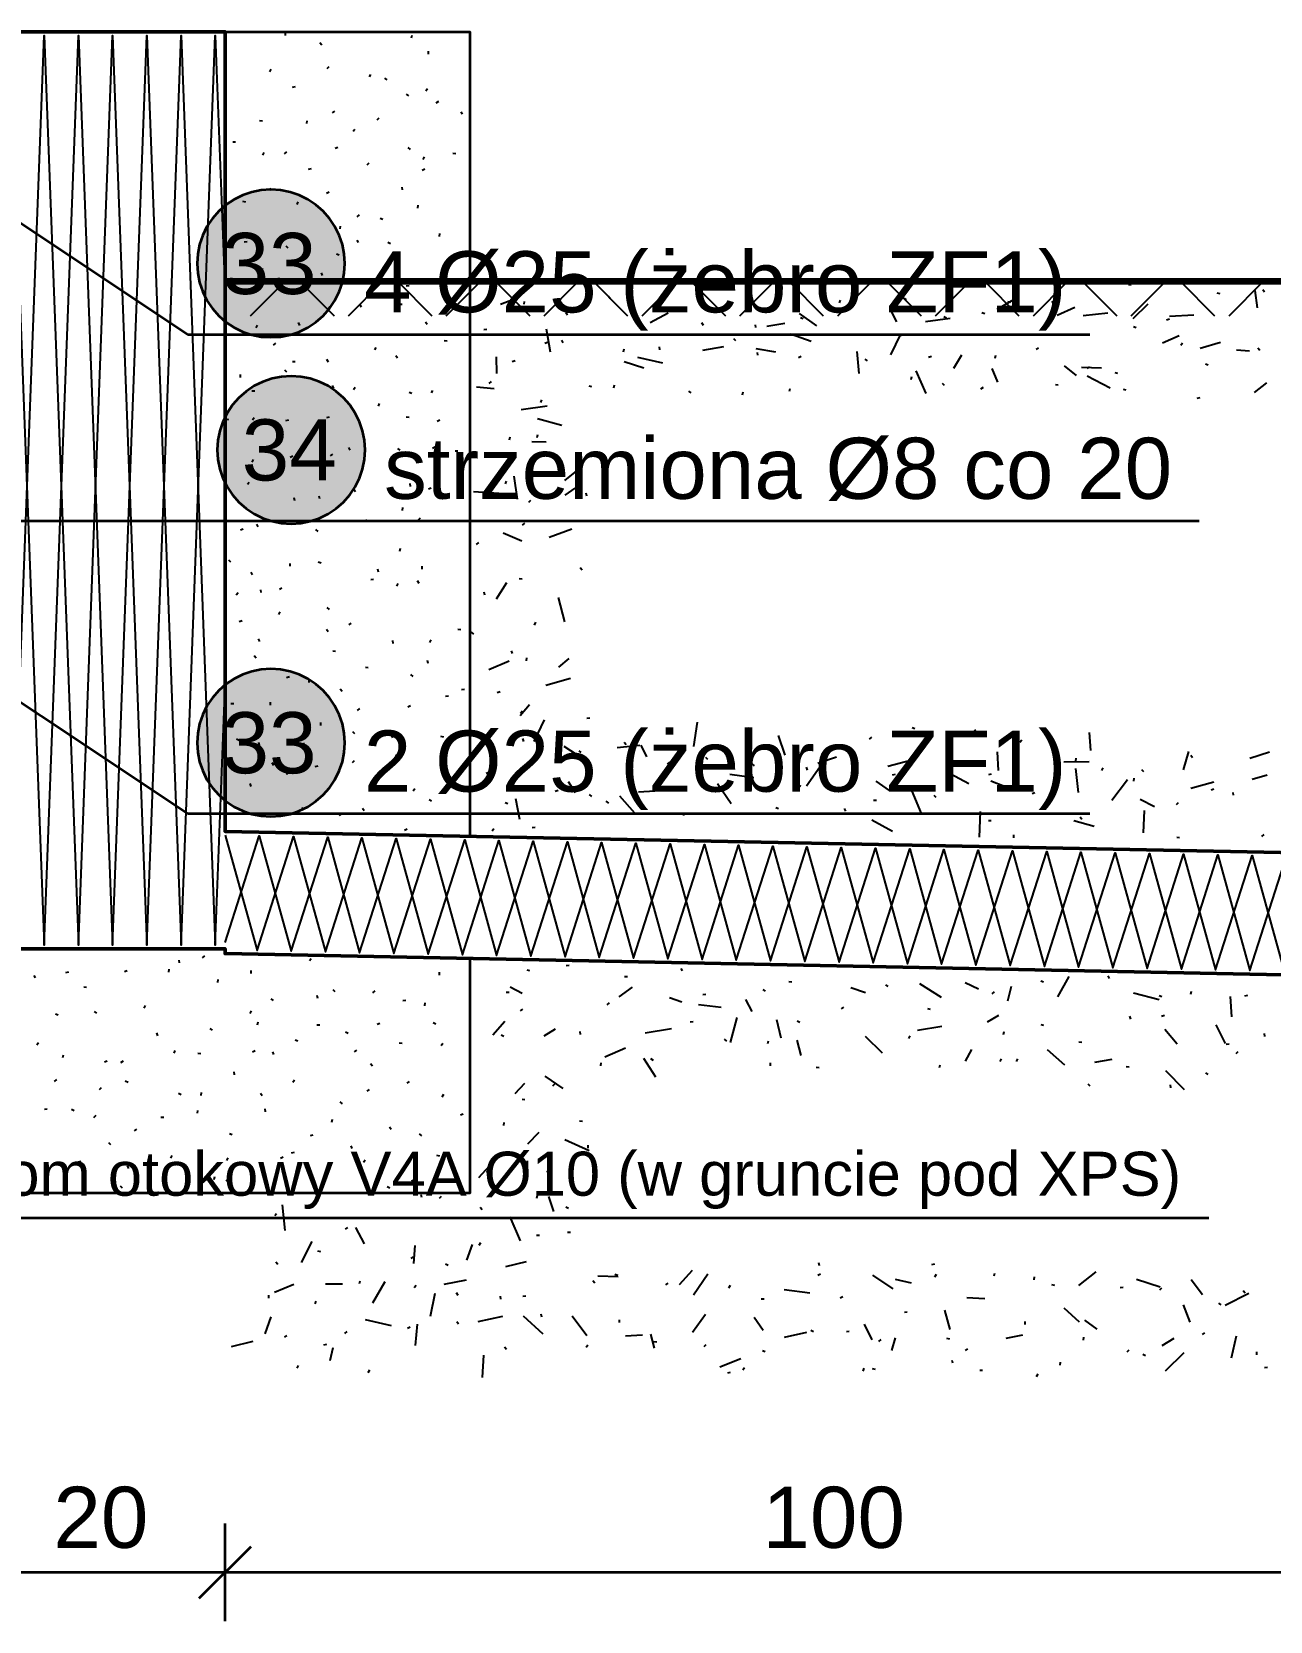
# Model space of a CAD drawing. Header units: metres. Extents: x -2.2 to 48.7, y -1.5 to 0.6.
# Drawn here: x 0.342 to 1.355, y -1.45 to -0.15 of the extents above; entities that cross this region are included whole.
import ezdxf

# ---------------------------------------------------------------- set-up
doc = ezdxf.new("R2010")
doc.units = ezdxf.units.M
for name, color, linetype, lineweight in [('A-KRESKOWANIE', 8, 'Continuous', 18), ('A-SCIANY-IZOL', 4, 'Continuous', 35), ('A-TEREN', 32, 'Continuous', 50), ('A-WARSTWY', 8, 'Continuous', 25), ('K-WYMIARY', 1, 'Continuous', 25), ('K-ZBROJENIE-OPIS', 2, 'Continuous', 25)]:
    doc.layers.add(name, color=color, linetype=linetype, lineweight=lineweight)
doc.styles.add('PL_ARIAL', font='arial.ttf')

msp = doc.modelspace()

# ---------------------------------------------------------------- hatches: boundary and pattern name
at = {"layer": 'K-ZBROJENIE-OPIS', "true_color": 0xffffff}
for points in [[(0.5979, -0.3395), (0.5974, -0.3316), (0.5959, -0.3239), (0.5933, -0.3164), (0.5898, -0.3093), (0.5854, -0.3027), (0.5802, -0.2968), (0.5743, -0.2916), (0.5677, -0.2872), (0.5606, -0.2837), (0.5531, -0.2811), (0.5454, -0.2796), (0.5375, -0.2791), (0.5296, -0.2796), (0.5219, -0.2811), (0.5144, -0.2837), (0.5073, -0.2872), (0.5007, -0.2916), (0.4948, -0.2968), (0.4896, -0.3027), (0.4852, -0.3093), (0.4817, -0.3164), (0.4791, -0.3239), (0.4776, -0.3316), (0.4771, -0.3395), (0.4776, -0.3474), (0.4791, -0.3551), (0.4817, -0.3626), (0.4852, -0.3697), (0.4896, -0.3763), (0.4948, -0.3822), (0.5007, -0.3874), (0.5073, -0.3918), (0.5144, -0.3953), (0.5219, -0.3979), (0.5296, -0.3994), (0.5375, -0.3999), (0.5454, -0.3994), (0.5531, -0.3979), (0.5606, -0.3953), (0.5677, -0.3918), (0.5743, -0.3874), (0.5802, -0.3822), (0.5854, -0.3763), (0.5898, -0.3697), (0.5933, -0.3626), (0.5959, -0.3551), (0.5974, -0.3474)], [(0.6144, -0.492), (0.6139, -0.4841), (0.6124, -0.4764), (0.6098, -0.4689), (0.6063, -0.4618), (0.6019, -0.4552), (0.5967, -0.4493), (0.5908, -0.4441), (0.5842, -0.4397), (0.5771, -0.4362), (0.5696, -0.4336), (0.5619, -0.4321), (0.554, -0.4316), (0.5461, -0.4321), (0.5384, -0.4336), (0.5309, -0.4362), (0.5238, -0.4397), (0.5172, -0.4441), (0.5113, -0.4493), (0.5061, -0.4552), (0.5017, -0.4618), (0.4982, -0.4689), (0.4956, -0.4764), (0.4941, -0.4841), (0.4936, -0.492), (0.4941, -0.4999), (0.4956, -0.5076), (0.4982, -0.5151), (0.5017, -0.5222), (0.5061, -0.5288), (0.5113, -0.5347), (0.5172, -0.5399), (0.5238, -0.5443), (0.5309, -0.5478), (0.5384, -0.5504), (0.5461, -0.5519), (0.554, -0.5524), (0.5619, -0.5519), (0.5696, -0.5504), (0.5771, -0.5478), (0.5842, -0.5443), (0.5908, -0.5399), (0.5967, -0.5347), (0.6019, -0.5288), (0.6063, -0.5222), (0.6098, -0.5151), (0.6124, -0.5076), (0.6139, -0.4999)], [(0.5979, -0.7315), (0.5974, -0.7236), (0.5959, -0.7159), (0.5933, -0.7084), (0.5898, -0.7013), (0.5854, -0.6947), (0.5802, -0.6888), (0.5743, -0.6836), (0.5677, -0.6792), (0.5606, -0.6757), (0.5531, -0.6731), (0.5454, -0.6716), (0.5375, -0.6711), (0.5296, -0.6716), (0.5219, -0.6731), (0.5144, -0.6757), (0.5073, -0.6792), (0.5007, -0.6836), (0.4948, -0.6888), (0.4896, -0.6947), (0.4852, -0.7013), (0.4817, -0.7084), (0.4791, -0.7159), (0.4776, -0.7236), (0.4771, -0.7315), (0.4776, -0.7394), (0.4791, -0.7471), (0.4817, -0.7546), (0.4852, -0.7617), (0.4896, -0.7683), (0.4948, -0.7742), (0.5007, -0.7794), (0.5073, -0.7838), (0.5144, -0.7873), (0.5219, -0.7899), (0.5296, -0.7914), (0.5375, -0.7919), (0.5454, -0.7914), (0.5531, -0.7899), (0.5606, -0.7873), (0.5677, -0.7838), (0.5743, -0.7794), (0.5802, -0.7742), (0.5854, -0.7683), (0.5898, -0.7617), (0.5933, -0.7546), (0.5959, -0.7471), (0.5974, -0.7394)]]:
    msp.add_hatch(color=7, dxfattribs=at).paths.add_polyline_path(points)

# ---------------------------------------------------------------- linework, layer by layer
at = {"layer": 'A-KRESKOWANIE', "lineweight": 25, "ltscale": 0.02}
for points in [[(0.2886, -0.7), (0.296, -0.897), (0.324, -0.153), (0.352, -0.897), (0.38, -0.153), (0.408, -0.897), (0.436, -0.153), (0.464, -0.897), (0.492, -0.153), (0.5, -0.3656)], [(0.3, -0.2593), (0.324, -0.897), (0.352, -0.153), (0.38, -0.897), (0.408, -0.153), (0.436, -0.897), (0.464, -0.153), (0.492, -0.897), (0.5, -0.6844)], [(0.5495, -0.1531), (0.5495, -0.1507)], [(0.6525, -0.155), (0.6531, -0.1527)], [(0.579, -0.161), (0.5776, -0.159)], [(0.6662, -0.1682), (0.6663, -0.1658)], [(0.5365, -0.1827), (0.5376, -0.1806)], [(0.5834, -0.18), (0.5852, -0.1784)], [(0.5552, -0.1952), (0.5575, -0.1947)], [(0.618, -0.1869), (0.6193, -0.1849)], [(0.6325, -0.1893), (0.6305, -0.188)], [(0.6502, -0.2025), (0.6483, -0.201)], [(0.6642, -0.1983), (0.6656, -0.1963)], [(0.6726, -0.208), (0.6747, -0.2068)], [(0.5879, -0.2163), (0.5898, -0.2148)], [(0.6244, -0.2221), (0.6261, -0.2204)], [(0.694, -0.2175), (0.6929, -0.2154)], [(0.5305, -0.2232), (0.5281, -0.2229)], [(0.5668, -0.2251), (0.5672, -0.2228)], [(0.6046, -0.2314), (0.6062, -0.2296)], [(0.5062, -0.2401), (0.5086, -0.2399)], [(0.5899, -0.2453), (0.5922, -0.2445)], [(0.6517, -0.2462), (0.6498, -0.2447)], [(0.5308, -0.2508), (0.532, -0.2488)], [(0.5486, -0.2497), (0.5505, -0.2481)], [(0.6161, -0.2587), (0.6179, -0.2572)], [(0.662, -0.2545), (0.6631, -0.2524)], [(0.6886, -0.2497), (0.6862, -0.2495)], [(0.5683, -0.2624), (0.5707, -0.2619)], [(0.6612, -0.2633), (0.6632, -0.262)], [(0.5365, -0.2798), (0.5378, -0.2779)], [(0.5829, -0.282), (0.585, -0.2809)], [(0.645, -0.2794), (0.6447, -0.277)], [(0.517, -0.2893), (0.5146, -0.2889)], [(0.5589, -0.2913), (0.5597, -0.2891)], [(0.6577, -0.2942), (0.6578, -0.2918)], [(0.594, -0.3113), (0.5945, -0.3089)], [(0.6081, -0.3013), (0.61, -0.2998)], [(0.629, -0.3034), (0.6267, -0.3028)], [(0.5157, -0.3217), (0.5181, -0.3214)], [(0.6092, -0.3224), (0.608, -0.3204)], [(0.6352, -0.3234), (0.6331, -0.3223)], [(0.6754, -0.3174), (0.6755, -0.315)], [(0.5517, -0.327), (0.55, -0.3253)], [(0.5934, -0.3327), (0.5912, -0.3318)], [(0.5288, -0.3441), (0.5312, -0.344)], [(0.5796, -0.3494), (0.5787, -0.3472)], [(0.5209, -0.3823), (0.5491, -0.354)], [(0.5609, -0.354), (0.5891, -0.3823)], [(0.5652, -0.358), (0.567, -0.3564)], [(0.6009, -0.3823), (0.6291, -0.354)], [(0.6409, -0.354), (0.6691, -0.3823)], [(0.6481, -0.3579), (0.6505, -0.3576)], [(0.6787, -0.3534), (0.6771, -0.3515)], [(0.6809, -0.3823), (0.7091, -0.354)], [(0.6967, -0.3561), (0.6978, -0.354)], [(0.7209, -0.354), (0.7491, -0.3823)], [(0.7609, -0.3823), (0.7891, -0.354)], [(0.8009, -0.354), (0.8291, -0.3823)], [(0.8409, -0.3823), (0.8691, -0.354)], [(0.8809, -0.354), (0.9091, -0.3823)], [(0.9209, -0.3823), (0.9491, -0.354)], [(0.9609, -0.354), (0.9891, -0.3823)], [(1.0009, -0.3823), (1.0291, -0.354)], [(1.0409, -0.354), (1.0691, -0.3823)], [(1.0809, -0.3823), (1.1091, -0.354)], [(1.1209, -0.354), (1.1491, -0.3823)], [(1.1609, -0.3823), (1.1891, -0.354)], [(1.2009, -0.354), (1.2291, -0.3823)], [(1.241, -0.3573), (1.2387, -0.357)], [(1.2409, -0.3823), (1.2691, -0.354)], [(1.2809, -0.354), (1.3091, -0.3823)], [(1.3136, -0.3643), (1.3112, -0.3638)], [(1.3209, -0.3823), (1.3491, -0.354)], [(1.3442, -0.3758), (1.3423, -0.3615)], [(1.35, -0.363), (1.3486, -0.361)], [(0.5844, -0.3767), (0.5856, -0.3746)], [(0.6114, -0.3752), (0.6103, -0.3731)], [(0.6254, -0.3656), (0.623, -0.3656)], [(0.6447, -0.3731), (0.6423, -0.373)], [(0.7253, -0.3729), (0.7358, -0.3688)], [(0.7446, -0.3729), (0.7447, -0.3705)], [(0.8149, -0.3684), (0.8136, -0.3664)], [(0.859, -0.3761), (0.8613, -0.3754)], [(1.0023, -0.3716), (1.0032, -0.3694)], [(1.0493, -0.3872), (1.0438, -0.3766)], [(1.0573, -0.3691), (1.0554, -0.3678)], [(1.1312, -0.3769), (1.1449, -0.369)], [(1.1425, -0.3715), (1.1401, -0.371)], [(1.1774, -0.3723), (1.1762, -0.3702)], [(1.1803, -0.3819), (1.1948, -0.3751)], [(1.2424, -0.3846), (1.2547, -0.3726)], [(0.5611, -0.3901), (0.5601, -0.3879)], [(0.6651, -0.3894), (0.6639, -0.3874)], [(0.7801, -0.3817), (0.7785, -0.3799)], [(0.8477, -0.3879), (0.8623, -0.3799)], [(0.8911, -0.3902), (0.8899, -0.3881)], [(0.9339, -0.392), (0.9338, -0.3896)], [(0.9429, -0.3909), (0.9577, -0.3882)], [(0.9838, -0.3906), (0.9697, -0.3803)], [(0.9728, -0.3847), (0.9706, -0.3839)], [(1.0727, -0.3869), (1.0928, -0.3842)], [(1.09, -0.3842), (1.0878, -0.3832)], [(1.1212, -0.3808), (1.1189, -0.3799)], [(1.2017, -0.3821), (1.2219, -0.3798)], [(1.2698, -0.3856), (1.2721, -0.3848)], [(1.2722, -0.3825), (1.2922, -0.3814)], [(0.5255, -0.3922), (0.5265, -0.39)], [(0.6816, -0.403), (0.6792, -0.4028)], [(0.7116, -0.3935), (0.714, -0.3931)], [(0.7661, -0.4121), (0.7627, -0.3931)], [(0.7763, -0.4045), (0.7753, -0.4023)], [(0.9176, -0.4029), (0.916, -0.4011)], [(0.9793, -0.4034), (0.9624, -0.3972)], [(1.0444, -0.4143), (1.0526, -0.3973)], [(1.0526, -0.3993), (1.0516, -0.3971)], [(1.245, -0.3922), (1.2427, -0.3914)], [(1.2666, -0.4045), (1.2801, -0.3984)], [(0.5397, -0.4064), (0.5415, -0.4048)], [(0.6224, -0.4102), (0.6236, -0.4082)], [(0.6411, -0.417), (0.6397, -0.4151)], [(0.7223, -0.4294), (0.7219, -0.4158)], [(0.7615, -0.4046), (0.7637, -0.4038)], [(0.8258, -0.4117), (0.8264, -0.4094)], [(0.8556, -0.4101), (0.8553, -0.4078)], [(0.8906, -0.4103), (0.9077, -0.4074)], [(0.9503, -0.4121), (0.9342, -0.4093)], [(0.9356, -0.4146), (0.9352, -0.4122)], [(0.9689, -0.4164), (0.971, -0.4152)], [(1.0186, -0.4294), (1.0169, -0.4116)], [(1.0752, -0.416), (1.0775, -0.4154)], [(1.0959, -0.425), (1.1023, -0.4141)], [(1.1296, -0.4169), (1.1302, -0.4146)], [(1.1631, -0.4097), (1.1652, -0.4085)], [(1.2816, -0.4064), (1.2829, -0.4044)], [(1.2974, -0.4087), (1.3139, -0.4038)], [(1.3375, -0.4113), (1.3271, -0.4104)], [(1.3462, -0.4106), (1.3445, -0.4089)], [(0.5505, -0.4285), (0.5488, -0.4268)], [(0.555, -0.4196), (0.5574, -0.4196)], [(0.5845, -0.4201), (0.5833, -0.418)], [(0.7348, -0.4196), (0.7371, -0.4189)], [(0.8424, -0.4251), (0.8262, -0.4199)], [(0.8579, -0.421), (0.8374, -0.4164)], [(1.0252, -0.4191), (1.0233, -0.4177)], [(1.0732, -0.4459), (1.065, -0.4274)], [(1.1318, -0.4365), (1.1272, -0.4255)], [(1.1961, -0.4311), (1.1863, -0.4231)], [(1.2165, -0.4252), (1.2003, -0.4247)], [(1.2048, -0.4251), (1.2069, -0.4239)], [(1.23, -0.4294), (1.2277, -0.429)], [(1.3039, -0.4226), (1.3016, -0.4219)], [(0.5125, -0.4327), (0.5126, -0.4303)], [(0.5888, -0.4415), (0.5878, -0.4393)], [(0.6051, -0.4427), (0.6063, -0.4406)], [(0.72, -0.4421), (0.7055, -0.4407)], [(0.7159, -0.4377), (0.7177, -0.4361)], [(0.7999, -0.4403), (0.7976, -0.4398)], [(0.8178, -0.4411), (0.8183, -0.4387)], [(0.9615, -0.444), (0.9621, -0.4417)], [(1.0609, -0.4343), (1.0616, -0.432)], [(1.0883, -0.4394), (1.0865, -0.4378)], [(1.118, -0.4419), (1.1201, -0.4406)], [(1.1813, -0.4391), (1.1789, -0.4388)], [(1.2236, -0.4414), (1.2048, -0.4318)], [(1.3416, -0.445), (1.3518, -0.4371)], [(0.522, -0.4438), (0.5244, -0.4436)], [(0.6254, -0.4563), (0.6262, -0.454)], [(0.6527, -0.4458), (0.6504, -0.4451)], [(0.6688, -0.4454), (0.6698, -0.4433)], [(0.7581, -0.4532), (0.759, -0.4509)], [(0.8812, -0.4453), (0.8792, -0.4439)], [(0.9232, -0.4469), (0.9235, -0.4446)], [(1.2369, -0.4432), (1.2345, -0.4427)], [(1.2949, -0.4497), (1.2972, -0.4492)], [(0.503, -0.4674), (0.5007, -0.4668)], [(0.5223, -0.4674), (0.5237, -0.4654)], [(0.5497, -0.468), (0.552, -0.4675)], [(0.5831, -0.4656), (0.5854, -0.4648)], [(0.6505, -0.4656), (0.6481, -0.4651)], [(0.6734, -0.4686), (0.6755, -0.4674)], [(0.7421, -0.459), (0.7633, -0.4558)], [(0.7754, -0.472), (0.7555, -0.4667)], [(0.7551, -0.4818), (0.7557, -0.4795)], [(0.6024, -0.4921), (0.6011, -0.49)], [(0.6432, -0.4923), (0.6413, -0.4908)], [(0.6695, -0.4905), (0.6716, -0.4894)], [(0.688, -0.4928), (0.6904, -0.4928)], [(0.7326, -0.4837), (0.7331, -0.4814)], [(0.7624, -0.4857), (0.7507, -0.4855)], [(0.5221, -0.502), (0.5232, -0.4999)], [(0.5531, -0.498), (0.5553, -0.4969)], [(0.5861, -0.4969), (0.5881, -0.4956)], [(0.7779, -0.5169), (0.7903, -0.5069)], [(0.5182, -0.5201), (0.5197, -0.5183)], [(0.6517, -0.5218), (0.6513, -0.5195)], [(0.7292, -0.5198), (0.73, -0.5175)], [(0.7392, -0.5322), (0.7363, -0.5134)], [(0.557, -0.5335), (0.5565, -0.5312)], [(0.5776, -0.532), (0.5769, -0.5297)], [(0.6066, -0.5262), (0.6055, -0.5241)], [(0.6663, -0.5239), (0.6685, -0.5229)], [(0.7237, -0.5276), (0.7031, -0.5262)], [(0.7781, -0.5291), (0.7862, -0.5232)], [(0.7958, -0.5297), (0.7952, -0.5274)], [(0.6451, -0.5416), (0.6453, -0.5392)], [(0.7483, -0.5346), (0.7501, -0.533)], [(0.5125, -0.5574), (0.5148, -0.5565)], [(0.527, -0.5549), (0.526, -0.5528)], [(0.5465, -0.5525), (0.5442, -0.552)], [(0.576, -0.5587), (0.5742, -0.5571)], [(0.6169, -0.5506), (0.615, -0.5492)], [(0.6581, -0.5492), (0.6599, -0.5476)], [(0.7432, -0.5535), (0.745, -0.5519)], [(0.7651, -0.5633), (0.7836, -0.5566)], [(0.7057, -0.5693), (0.7074, -0.5676)], [(0.7426, -0.5665), (0.7275, -0.5602)], [(0.5048, -0.5838), (0.5031, -0.5821)], [(0.5531, -0.5872), (0.5533, -0.5848)], [(0.5785, -0.5846), (0.5762, -0.5839)], [(0.6429, -0.5747), (0.6433, -0.5723)], [(0.5223, -0.5942), (0.5212, -0.5921)], [(0.6191, -0.598), (0.6214, -0.5977)], [(0.6254, -0.592), (0.625, -0.5896)], [(0.6612, -0.5894), (0.6611, -0.587)], [(0.7429, -0.5976), (0.7405, -0.5973)], [(0.7919, -0.5903), (0.7903, -0.5885)], [(0.5091, -0.6105), (0.5107, -0.6087)], [(0.5295, -0.6087), (0.5292, -0.6063)], [(0.5445, -0.606), (0.5465, -0.6048)], [(0.6405, -0.6035), (0.6416, -0.6013)], [(0.6587, -0.6012), (0.6573, -0.5992)], [(0.7124, -0.6107), (0.7118, -0.6083)], [(0.7218, -0.6138), (0.7303, -0.6003)], [(0.5853, -0.6225), (0.5834, -0.621)], [(0.7778, -0.6325), (0.7726, -0.6128)], [(0.5116, -0.6322), (0.5139, -0.6316)], [(0.5439, -0.6265), (0.5451, -0.6244)], [(0.6011, -0.6347), (0.6032, -0.6336)], [(0.7531, -0.6352), (0.7541, -0.633)], [(0.5285, -0.6486), (0.5274, -0.6465)], [(0.5844, -0.6407), (0.5829, -0.6388)], [(0.6374, -0.6502), (0.6371, -0.6478)], [(0.6674, -0.6496), (0.6684, -0.6474)], [(0.6927, -0.6391), (0.6903, -0.6388)], [(0.7035, -0.6426), (0.7016, -0.6411)], [(0.5255, -0.6622), (0.5237, -0.6605)], [(0.5904, -0.657), (0.5881, -0.6565)], [(0.735, -0.6586), (0.7343, -0.6563)], [(0.7465, -0.6645), (0.7468, -0.6621)], [(0.7728, -0.6697), (0.7814, -0.6626)], [(0.6171, -0.6703), (0.6147, -0.6699)], [(0.6539, -0.6773), (0.652, -0.6758)], [(0.666, -0.6666), (0.6654, -0.6643)], [(0.7157, -0.6716), (0.7323, -0.6644)], [(0.5503, -0.678), (0.5526, -0.6772)], [(0.5687, -0.6822), (0.5687, -0.6798)], [(0.5956, -0.6895), (0.5942, -0.6876)], [(0.6934, -0.688), (0.6957, -0.6876)], [(0.7623, -0.6843), (0.7825, -0.6786)], [(0.5072, -0.6998), (0.5048, -0.6998)], [(0.537, -0.7008), (0.537, -0.6984)], [(0.6494, -0.702), (0.6516, -0.701)], [(0.6803, -0.6934), (0.6827, -0.6932)], [(0.7225, -0.6905), (0.7248, -0.6896)], [(0.7414, -0.7091), (0.7488, -0.7002)], [(0.5784, -0.7173), (0.5782, -0.7149)], [(0.6082, -0.705), (0.6102, -0.7036)], [(0.7416, -0.7072), (0.7431, -0.7053)], [(0.7527, -0.7304), (0.7611, -0.7127)], [(0.7958, -0.7114), (0.7982, -0.7111)], [(0.8834, -0.7347), (0.8864, -0.7148)], [(0.6061, -0.7243), (0.6044, -0.7225)], [(0.6371, -0.7275), (0.6362, -0.7253)], [(0.6788, -0.7269), (0.6765, -0.7264)], [(0.9286, -0.7212), (0.9277, -0.719)], [(0.958, -0.7417), (0.9524, -0.7255)], [(1.0269, -0.7285), (1.0287, -0.7269)], [(1.0641, -0.7202), (1.0619, -0.7194)], [(1.1122, -0.7224), (1.1138, -0.7207)], [(1.2079, -0.7379), (1.2067, -0.723)], [(0.5115, -0.7296), (0.5094, -0.7285)], [(0.5281, -0.7337), (0.5275, -0.7314)], [(0.5648, -0.7339), (0.5641, -0.7316)], [(0.7443, -0.7304), (0.7435, -0.7281)], [(0.7936, -0.7452), (0.7773, -0.7346)], [(0.7912, -0.7396), (0.7894, -0.738)], [(0.8205, -0.7353), (0.8392, -0.7334)], [(0.828, -0.7331), (0.8263, -0.7313)], [(0.8448, -0.7429), (0.8402, -0.7336)], [(1.0699, -0.7353), (1.07, -0.7329)], [(1.1325, -0.7541), (1.1315, -0.7388)], [(1.1498, -0.731), (1.1514, -0.7292)], [(1.2836, -0.7536), (1.2881, -0.7386)], [(1.338, -0.744), (1.3541, -0.7389)], [(0.5399, -0.75), (0.5386, -0.748)], [(0.5737, -0.7508), (0.5761, -0.7505)], [(0.6041, -0.7476), (0.6059, -0.746)], [(0.6417, -0.7424), (0.6393, -0.7418)], [(0.6807, -0.744), (0.6811, -0.7416)], [(0.8618, -0.749), (0.8637, -0.7474)], [(0.8947, -0.7452), (0.893, -0.7435)], [(0.9329, -0.7503), (0.9311, -0.7488)], [(0.9754, -0.7668), (0.9863, -0.7513)], [(0.9762, -0.7538), (0.9754, -0.7515)], [(0.9846, -0.7483), (0.9998, -0.743)], [(1.0419, -0.7507), (1.0615, -0.7455)], [(1.1859, -0.7471), (1.2064, -0.7469)], [(1.1956, -0.7466), (1.1958, -0.7442)], [(1.1977, -0.7722), (1.1957, -0.7526)], [(1.2169, -0.7542), (1.2179, -0.7521)], [(1.2512, -0.7553), (1.2495, -0.7537)], [(1.2911, -0.7439), (1.2897, -0.7419)], [(0.5213, -0.7672), (0.5206, -0.7649)], [(0.5508, -0.7574), (0.5507, -0.755)], [(0.7135, -0.7564), (0.7157, -0.7556)], [(0.7864, -0.7724), (0.7808, -0.7636)], [(0.9137, -0.7814), (0.9026, -0.7651)], [(0.9324, -0.7602), (0.9127, -0.7574)], [(0.9709, -0.7674), (0.9689, -0.7661)], [(1.0433, -0.7705), (1.0323, -0.763)], [(1.0458, -0.7577), (1.0482, -0.7573)], [(1.1081, -0.7651), (1.0894, -0.755)], [(1.1244, -0.7575), (1.1267, -0.757)], [(1.1373, -0.7674), (1.1261, -0.7629)], [(1.2251, -0.7784), (1.2379, -0.7616)], [(1.2431, -0.763), (1.2433, -0.7606)], [(1.2897, -0.7686), (1.3084, -0.7635)], [(1.3398, -0.7614), (1.3521, -0.7577)], [(0.6539, -0.7708), (0.6552, -0.7688)], [(0.6688, -0.7793), (0.6668, -0.7781)], [(0.741, -0.7942), (0.7377, -0.7774)], [(0.77, -0.771), (0.7723, -0.7703)], [(0.7999, -0.7754), (0.7981, -0.7738)], [(0.8137, -0.7808), (0.8117, -0.7793)], [(0.8349, -0.7891), (0.8227, -0.7752)], [(0.8379, -0.7716), (0.8514, -0.7707)], [(0.9047, -0.7708), (0.9027, -0.7695)], [(1.0327, -0.7788), (1.0303, -0.7786)], [(1.0694, -0.7895), (1.0619, -0.7712)], [(1.0813, -0.7764), (1.0798, -0.7746)], [(1.16, -0.7731), (1.1622, -0.7722)], [(1.2599, -0.7839), (1.2482, -0.7778)], [(1.3063, -0.7701), (1.3085, -0.7691)], [(1.3246, -0.7745), (1.3244, -0.7721)], [(0.5641, -0.7867), (0.5631, -0.7845)], [(0.5945, -0.7912), (0.5928, -0.7895)], [(0.6138, -0.7872), (0.6123, -0.7852)], [(0.7312, -0.7815), (0.729, -0.7806)], [(0.8757, -0.7907), (0.8734, -0.7899)], [(0.9526, -0.7856), (0.9504, -0.7847)], [(1.0076, -0.7874), (1.0065, -0.7853)], [(1.1169, -0.8086), (1.1177, -0.7878)], [(1.2004, -0.7944), (1.1991, -0.7924)], [(1.2509, -0.8053), (1.2517, -0.7869)], [(1.2779, -0.7821), (1.2795, -0.7804)], [(0.6468, -0.8031), (0.6489, -0.802)], [(0.7184, -0.8035), (0.7198, -0.8016)], [(0.7512, -0.8009), (0.7536, -0.8005)], [(1.0456, -0.8041), (1.0287, -0.7947)], [(1.1241, -0.795), (1.1265, -0.795)], [(1.2105, -0.8001), (1.1939, -0.7955)], [(0.5, -0.8072), (0.5261, -0.9015), (0.5559, -0.8081), (0.582, -0.9026), (0.6119, -0.8092), (0.638, -0.9038), (0.6679, -0.8104), (0.694, -0.9049), (0.7239, -0.8115), (0.75, -0.906), (0.7799, -0.8126), (0.806, -0.9071), (0.8359, -0.8137), (0.862, -0.9082), (0.8919, -0.8148), (0.918, -0.9094), (0.9479, -0.816), (0.974, -0.9105), (1.0038, -0.8171), (1.03, -0.9116), (1.0598, -0.8182), (1.0859, -0.9127), (1.1158, -0.8193), (1.1419, -0.9138), (1.1718, -0.8204), (1.1979, -0.915), (1.2278, -0.8216), (1.2539, -0.9161), (1.2838, -0.8227), (1.3099, -0.9172), (1.3398, -0.8238), (1.3659, -0.9183)], [(0.5, -0.8949), (0.5279, -0.8076), (0.554, -0.9021), (0.5839, -0.8087), (0.61, -0.9032), (0.6399, -0.8098), (0.666, -0.9043), (0.6959, -0.8109), (0.722, -0.9054), (0.7519, -0.812), (0.778, -0.9066), (0.8079, -0.8132), (0.834, -0.9077), (0.8639, -0.8143), (0.89, -0.9088), (0.9199, -0.8154), (0.946, -0.9099), (0.9758, -0.8165), (1.002, -0.911), (1.0318, -0.8176), (1.0579, -0.9122), (1.0878, -0.8188), (1.1139, -0.9133), (1.1438, -0.8199), (1.1699, -0.9144), (1.1998, -0.821), (1.2259, -0.9155), (1.2558, -0.8221), (1.2819, -0.9166), (1.3118, -0.8232), (1.3379, -0.9178), (1.3678, -0.8244)], [(1.1448, -0.8093), (1.1448, -0.8069)], [(1.2804, -0.8094), (1.2781, -0.809)], [(1.3477, -0.8082), (1.3495, -0.8066)], [(0.4627, -0.9116), (0.4624, -0.9092)], [(0.4814, -0.9073), (0.4834, -0.9059)], [(0.569, -0.9097), (0.5705, -0.9079)], [(0.3451, -0.9239), (0.3439, -0.9218)], [(0.3698, -0.9194), (0.3721, -0.9188)], [(0.4177, -0.9185), (0.42, -0.9178)], [(0.454, -0.9192), (0.4544, -0.9168)], [(0.5212, -0.9202), (0.5213, -0.9178)], [(0.6753, -0.9216), (0.6753, -0.9192)], [(0.7492, -0.9181), (0.7469, -0.9175)], [(0.779, -0.9136), (0.7814, -0.9134)], [(0.8291, -0.923), (0.8267, -0.923)], [(0.8741, -0.9181), (0.8729, -0.9161)], [(1.1809, -0.9392), (1.1903, -0.9228)], [(1.2232, -0.9243), (1.2221, -0.9222)], [(0.3868, -0.9316), (0.3844, -0.9315)], [(0.494, -0.9276), (0.4944, -0.9252)], [(0.5901, -0.9352), (0.5883, -0.9336)], [(0.6209, -0.9361), (0.6227, -0.9344)], [(0.7298, -0.9355), (0.7322, -0.9354)], [(0.7429, -0.9366), (0.7332, -0.9315)], [(0.8223, -0.9393), (0.8331, -0.9314)], [(0.9419, -0.9346), (0.9399, -0.9334)], [(0.9633, -0.9274), (0.9609, -0.927)], [(1.0237, -0.936), (1.0116, -0.9319)], [(1.0423, -0.9309), (1.0403, -0.9295)], [(1.0857, -0.9399), (1.0681, -0.9287)], [(1.1161, -0.933), (1.1052, -0.9278)], [(1.1273, -0.9369), (1.129, -0.9353)], [(1.1401, -0.9425), (1.1429, -0.9305)], [(1.1692, -0.9274), (1.167, -0.9264)], [(1.2897, -0.937), (1.2901, -0.9346)], [(0.4339, -0.9485), (0.435, -0.9464)], [(0.5396, -0.9424), (0.5376, -0.941)], [(0.5759, -0.9406), (0.5754, -0.9383)], [(0.6453, -0.9424), (0.6477, -0.9421)], [(0.6632, -0.9466), (0.6637, -0.9443)], [(0.8125, -0.9459), (0.8142, -0.9442)], [(0.8735, -0.9436), (0.8635, -0.9402)], [(0.9056, -0.948), (0.8872, -0.9458)], [(0.8906, -0.9373), (0.893, -0.9371)], [(0.9309, -0.9514), (0.9257, -0.9414)], [(1.0039, -0.9491), (1.0059, -0.9477)], [(1.2638, -0.9418), (1.2427, -0.9362)], [(1.266, -0.9394), (1.2639, -0.9384)], [(1.3233, -0.9556), (1.3222, -0.9391)], [(1.3339, -0.9384), (1.3362, -0.9379)], [(0.3636, -0.9543), (0.3613, -0.9535)], [(0.3951, -0.9527), (0.3932, -0.9512)], [(0.5206, -0.9529), (0.5215, -0.9507)], [(0.5264, -0.9622), (0.527, -0.9598)], [(0.6244, -0.9617), (0.6266, -0.9608)], [(0.6724, -0.9617), (0.6702, -0.9607)], [(0.7189, -0.9705), (0.7287, -0.9592)], [(0.7415, -0.9507), (0.7435, -0.9494)], [(0.8804, -0.9598), (0.8828, -0.9594)], [(0.9132, -0.9768), (0.9186, -0.9562)], [(0.9548, -0.9732), (0.9512, -0.9581)], [(0.9699, -0.9603), (0.9678, -0.9591)], [(1.0769, -0.9496), (1.0745, -0.9492)], [(1.1233, -0.9599), (1.1328, -0.9543)], [(1.2405, -0.9575), (1.2397, -0.9552)], [(1.2658, -0.9552), (1.268, -0.9544)], [(0.4449, -0.9711), (0.4442, -0.9688)], [(0.4898, -0.9667), (0.4879, -0.9651)], [(0.5594, -0.9755), (0.5572, -0.9747)], [(0.5775, -0.9626), (0.5751, -0.9624)], [(0.6006, -0.9692), (0.5984, -0.9683)], [(0.728, -0.9718), (0.7258, -0.9708)], [(0.7608, -0.9711), (0.7703, -0.9655)], [(0.7906, -0.97), (0.7904, -0.9676)], [(0.8436, -0.9688), (0.8649, -0.9651)], [(0.9103, -0.9756), (0.9084, -0.974)], [(0.9711, -0.9872), (0.9679, -0.9748)], [(1.0375, -0.9854), (1.0237, -0.9717)], [(1.0592, -0.9735), (1.0603, -0.9713)], [(1.0661, -0.9667), (1.0861, -0.9632)], [(1.1366, -0.97), (1.1369, -0.9676)], [(1.1695, -0.9628), (1.1672, -0.9621)], [(1.2785, -0.9779), (1.2684, -0.9661)], [(1.3179, -0.9774), (1.3105, -0.9623)], [(1.3502, -0.9718), (1.35, -0.9694)], [(0.346, -0.9786), (0.3473, -0.9766)], [(0.3674, -0.989), (0.368, -0.9867)], [(0.4583, -0.9854), (0.4591, -0.9831)], [(0.4801, -0.9859), (0.4777, -0.9858)], [(0.5224, -0.9844), (0.5245, -0.9833)], [(0.5398, -0.9866), (0.5391, -0.9843)], [(0.6059, -0.9843), (0.6078, -0.983)], [(0.6447, -0.9776), (0.6424, -0.9771)], [(0.6768, -0.9791), (0.6781, -0.9771)], [(0.8104, -0.9884), (0.8274, -0.981)], [(0.9437, -0.9775), (0.9444, -0.9752)], [(1.1054, -0.9919), (1.1105, -0.9824)], [(1.1867, -0.9951), (1.1725, -0.9828)], [(1.2004, -0.9768), (1.1981, -0.9765)], [(1.3185, -0.9781), (1.3209, -0.9777)], [(1.3266, -0.9856), (1.3284, -0.984)], [(0.4013, -0.9924), (0.4037, -0.9917)], [(0.4148, -0.9929), (0.4168, -0.9917)], [(0.5076, -1.0031), (0.5074, -1.0007)], [(0.6205, -0.9959), (0.6188, -0.9942)], [(0.8073, -0.9957), (0.8076, -0.9934)], [(0.8523, -1.005), (0.8425, -0.9898)], [(0.8502, -0.9913), (0.8481, -0.9901)], [(0.9459, -0.9958), (0.946, -0.9934)], [(0.9858, -0.9973), (0.9834, -0.9972)], [(1.0842, -0.9972), (1.0847, -0.9949)], [(1.1337, -0.9922), (1.1348, -0.99)], [(1.1471, -0.9921), (1.1481, -0.9899)], [(1.2113, -0.9927), (1.2254, -0.9903)], [(1.2392, -0.9968), (1.2368, -0.9966)], [(1.2844, -1.0153), (1.2691, -0.9998)], [(0.3605, -1.0086), (0.3623, -1.007)], [(0.3972, -1.015), (0.399, -1.0135)], [(0.4207, -1.0093), (0.4184, -1.0083)], [(0.5554, -1.0091), (0.5567, -1.0071)], [(0.6488, -1.0099), (0.6508, -1.0087)], [(0.7372, -1.0184), (0.7451, -1.0098)], [(0.7765, -1.0143), (0.7618, -1.0043)], [(0.7679, -1.0122), (0.7695, -1.0105)], [(1.2073, -1.0125), (1.2058, -1.0107)], [(1.2732, -1.0137), (1.2729, -1.0113)], [(1.3038, -1.0028), (1.3018, -1.0015)], [(0.464, -1.0195), (0.4618, -1.0185)], [(0.4805, -1.0199), (0.4806, -1.0175)], [(0.5304, -1.0204), (0.529, -1.0184)], [(0.5959, -1.0268), (0.5941, -1.0252)], [(0.6161, -1.0166), (0.6181, -1.0152)], [(0.6775, -1.021), (0.6788, -1.019)], [(0.7452, -1.0235), (0.7428, -1.0232)], [(0.3522, -1.0311), (0.3546, -1.0308)], [(0.3766, -1.0325), (0.3744, -1.0315)], [(0.3928, -1.0379), (0.3945, -1.0361)], [(0.4499, -1.038), (0.4475, -1.038)], [(0.4774, -1.0346), (0.4778, -1.0322)], [(0.5331, -1.0333), (0.5327, -1.031)], [(0.5873, -1.0418), (0.5877, -1.0395)], [(0.6925, -1.0358), (0.6948, -1.035)], [(0.426, -1.0489), (0.4279, -1.0475)], [(0.5058, -1.0521), (0.5035, -1.0513)], [(0.5697, -1.0528), (0.572, -1.0521)], [(0.6357, -1.0478), (0.6343, -1.0459)], [(0.6608, -1.053), (0.659, -1.0515)], [(0.728, -1.0446), (0.7282, -1.0422)], [(0.7475, -1.0595), (0.7568, -1.05)], [(0.7923, -1.0412), (0.7899, -1.0409)], [(0.4066, -1.0605), (0.405, -1.0588)], [(0.604, -1.0635), (0.6031, -1.0612)], [(0.7977, -1.0652), (0.7779, -1.0563)], [(0.7968, -1.063), (0.7968, -1.0606)], [(0.3801, -1.0744), (0.3824, -1.0736)], [(0.4214, -1.0796), (0.4202, -1.0776)], [(0.4556, -1.0713), (0.4566, -1.0691)], [(0.5014, -1.0732), (0.5024, -1.071)], [(0.5454, -1.0713), (0.5475, -1.0701)], [(0.5543, -1.0668), (0.5567, -1.0663)], [(0.6132, -1.0745), (0.6145, -1.0725)], [(0.6519, -1.0732), (0.6502, -1.0715)], [(0.6756, -1.0696), (0.6732, -1.0692)], [(0.7075, -1.087), (0.7218, -1.0714)], [(0.7476, -1.0868), (0.7474, -1.0734)], [(0.4811, -1.0835), (0.4809, -1.0811)], [(0.4911, -1.0888), (0.4915, -1.0864)], [(0.5008, -1.0897), (0.5025, -1.0881)], [(0.6523, -1.0899), (0.6545, -1.0889)], [(0.7149, -1.084), (0.7142, -1.0817)], [(0.7651, -1.0832), (0.7632, -1.0818)], [(0.4162, -1.0957), (0.4144, -1.0942)], [(0.6347, -1.0958), (0.6325, -1.0948)], [(0.661, -1.1035), (0.6602, -1.1013)], [(0.6753, -1.1039), (0.677, -1.1023)], [(0.7549, -1.1039), (0.7554, -1.1015)], [(0.7689, -1.115), (0.7647, -1.1026)], [(0.5406, -1.1183), (0.542, -1.1164)], [(0.549, -1.1304), (0.5469, -1.1094)], [(0.7102, -1.1134), (0.7085, -1.1117)], [(0.7808, -1.1125), (0.7787, -1.1114)], [(0.5985, -1.1294), (0.6004, -1.1279)], [(0.6141, -1.1414), (0.6068, -1.1279)], [(0.7416, -1.1388), (0.733, -1.1192)], [(0.5625, -1.1567), (0.5711, -1.1395)], [(0.6543, -1.1573), (0.6554, -1.1426)], [(0.6978, -1.1546), (0.7022, -1.142)], [(0.7077, -1.1424), (0.709, -1.1403)], [(0.757, -1.1346), (0.7546, -1.1344)], [(0.7799, -1.1319), (0.7823, -1.1318)], [(0.5432, -1.1582), (0.5416, -1.1563)], [(0.5783, -1.1478), (0.5759, -1.1474)], [(0.6521, -1.1534), (0.654, -1.1521)], [(0.7295, -1.1598), (0.7464, -1.1559)], [(0.9861, -1.1593), (0.9855, -1.157)], [(0.6824, -1.159), (0.6802, -1.158)], [(0.8214, -1.1682), (0.8049, -1.1677)], [(0.821, -1.1673), (0.8188, -1.1664)], [(0.8716, -1.1746), (0.8823, -1.1629)], [(0.8829, -1.183), (0.8947, -1.166)], [(0.9846, -1.167), (0.9868, -1.166)], [(1.0464, -1.1782), (1.0296, -1.1669)], [(1.0779, -1.1582), (1.0803, -1.1578)], [(1.0804, -1.1682), (1.0818, -1.1662)], [(1.1288, -1.1675), (1.1295, -1.1652)], [(1.1615, -1.1707), (1.1618, -1.1684)], [(1.1982, -1.1753), (1.2122, -1.1643)], [(0.5403, -1.1809), (0.5563, -1.1743)], [(0.582, -1.1741), (0.596, -1.1741)], [(0.61, -1.1739), (0.6104, -1.1715)], [(0.6208, -1.1895), (0.6309, -1.1722)], [(0.6547, -1.1771), (0.6561, -1.1752)], [(0.6679, -1.2005), (0.6717, -1.1818)], [(0.6791, -1.1742), (0.6974, -1.1709)], [(0.6905, -1.1835), (0.6892, -1.1814)], [(0.8022, -1.1735), (0.8008, -1.1716)], [(0.8604, -1.175), (0.8623, -1.1734)], [(0.912, -1.1773), (0.9132, -1.1752)], [(0.9781, -1.1817), (0.9571, -1.179)], [(1.0612, -1.1735), (1.0483, -1.1706)], [(1.1784, -1.1753), (1.176, -1.1749)], [(1.2318, -1.1771), (1.2342, -1.1769)], [(1.2645, -1.1767), (1.2451, -1.1704)], [(1.2644, -1.179), (1.266, -1.1773)], [(1.2993, -1.183), (1.29, -1.1709)], [(1.3178, -1.1916), (1.3372, -1.1817)], [(1.334, -1.1817), (1.3324, -1.1799)], [(0.5358, -1.1857), (0.5359, -1.1833)], [(0.5737, -1.1904), (0.5744, -1.1881)], [(0.7255, -1.1865), (0.7252, -1.1841)], [(0.7434, -1.1841), (0.7458, -1.1838)], [(0.9408, -1.1866), (0.9384, -1.1865)], [(1.0029, -1.1855), (1.005, -1.1845)], [(1.0928, -1.2113), (1.0886, -1.1957)], [(1.1212, -1.1863), (1.1065, -1.1855)], [(1.1987, -1.2054), (1.1862, -1.194)], [(1.2891, -1.2053), (1.2836, -1.1911)], [(1.3144, -1.1913), (1.3125, -1.19)], [(0.5327, -1.2149), (0.5377, -1.2011)], [(0.6362, -1.2085), (0.6149, -1.2034)], [(0.6557, -1.2246), (0.6574, -1.207)], [(0.6908, -1.207), (0.6894, -1.2051)], [(0.7068, -1.2049), (0.7272, -1.2005)], [(0.7602, -1.2153), (0.7439, -1.2006)], [(0.759, -1.2013), (0.7585, -1.1989)], [(0.7957, -1.2167), (0.7839, -1.2006)], [(0.8224, -1.2058), (0.8226, -1.2034)], [(0.8822, -1.2137), (0.8927, -1.1989)], [(0.9401, -1.2123), (0.9325, -1.2015)], [(1.0291, -1.2199), (1.0227, -1.207)], [(1.0555, -1.1972), (1.0578, -1.197)], [(1.1542, -1.2073), (1.1542, -1.2049)], [(1.213, -1.211), (1.203, -1.2037)], [(0.5052, -1.2254), (0.5229, -1.2209)], [(0.5485, -1.2174), (0.5506, -1.2162)], [(0.5979, -1.2146), (0.5997, -1.213)], [(0.6492, -1.2103), (0.6514, -1.2093)], [(0.8273, -1.2167), (0.8414, -1.2158)], [(0.8511, -1.2268), (0.8481, -1.2153)], [(0.8529, -1.2219), (0.8505, -1.2216)], [(0.9573, -1.2177), (0.9757, -1.2137)], [(0.981, -1.2134), (0.9789, -1.2122)], [(1.008, -1.2131), (1.0104, -1.2127)], [(1.0346, -1.2211), (1.0364, -1.2195)], [(1.0451, -1.2287), (1.0482, -1.2183)], [(1.0925, -1.2194), (1.0902, -1.2187)], [(1.1387, -1.2185), (1.1524, -1.2159)], [(1.202, -1.22), (1.2023, -1.2177)], [(1.2663, -1.2245), (1.2759, -1.2184)], [(1.2992, -1.2156), (1.3011, -1.2141)], [(1.3228, -1.2345), (1.3271, -1.2165)], [(0.5808, -1.2239), (0.5832, -1.2234)], [(0.5858, -1.2367), (0.5885, -1.2262)], [(0.7104, -1.2506), (0.7117, -1.2324)], [(0.7301, -1.2277), (0.7285, -1.2259)], [(0.7953, -1.2259), (0.7967, -1.2239)], [(0.8916, -1.2253), (0.8933, -1.2236)], [(0.9417, -1.2296), (0.9394, -1.2289)], [(1.1054, -1.2286), (1.1072, -1.2271)], [(1.2375, -1.2297), (1.2393, -1.2281)], [(1.2525, -1.233), (1.2504, -1.2319)], [(1.2689, -1.2451), (1.2842, -1.2302)], [(1.3437, -1.2322), (1.3435, -1.2298)], [(0.5589, -1.243), (0.56, -1.2409)], [(0.617, -1.2465), (0.6184, -1.2445)], [(0.9046, -1.242), (0.9217, -1.235)], [(0.911, -1.2468), (0.9133, -1.2463)], [(0.9234, -1.2445), (0.9247, -1.2424)], [(1.0218, -1.2454), (1.0225, -1.2431)], [(1.0317, -1.2441), (1.0294, -1.2435)], [(1.0951, -1.239), (1.0944, -1.2367)], [(1.1194, -1.245), (1.117, -1.245)], [(1.1634, -1.2498), (1.1647, -1.2478)], [(1.1827, -1.2405), (1.1831, -1.2382)], [(1.35, -1.2426), (1.3523, -1.2421)]]:
    msp.add_lwpolyline(points, dxfattribs=at)
at = {"layer": 'A-SCIANY-IZOL', "lineweight": 50, "ltscale": 0.02}
for points in [[(0.3, -0.15), (0.5, -0.15), (0.5, -0.15), (0.5, -0.15), (0.5, -0.804), (0.5, -0.804), (0.5, -0.804), (0.5, -0.804), (0.5, -0.804), (0.5, -0.804), (0.5, -0.804), (0.5, -0.804), (0.5, -0.804), (0.5, -0.804), (0.5, -0.804), (0.5, -0.804), (0.5, -0.804), (0.5, -0.804), (0.5, -0.804), (0.5, -0.804), (0.5, -0.804), (1.5, -0.824)], [(1.5, -0.924), (0.5, -0.904), (0.5, -0.904), (0.5, -0.904), (0.5, -0.9), (0.5, -0.9), (0.5, -0.9), (0.5, -0.9), (0.5, -0.9), (0.5, -0.9), (0.5, -0.9), (0.5, -0.9), (0.5, -0.9), (0.5, -0.9), (0.5, -0.9), (0.5, -0.9), (0.5, -0.9), (0.5, -0.9), (0.5, -0.9), (0.5, -0.9), (0.5, -0.9), (-0.5, -0.9)]]:
    msp.add_lwpolyline(points, dxfattribs=at)
at = {"layer": 'A-TEREN', "lineweight": 140, "ltscale": 0.02}
msp.add_lwpolyline([(0.5, -0.354), (1.85, -0.354)], dxfattribs=at)
at = {"layer": 'A-WARSTWY', "lineweight": 35, "ltscale": 0.02}
msp.add_lwpolyline([(0.5, -0.15), (0.5, -0.15), (0.5, -0.15), (0.7, -0.15), (0.7, -0.15), (0.7, -0.15), (0.7, -0.808), (0.7, -0.808), (0.7, -0.808), (0.5, -0.804), (0.5, -0.804), (0.5, -0.804)], close=True, dxfattribs=at)
msp.add_lwpolyline([(-0.5, -0.9), (0.5, -0.9), (0.5, -0.9), (0.5, -0.9), (0.5, -0.904), (0.5, -0.904), (0.5, -0.904), (0.5, -0.904), (0.5, -0.904), (0.5, -0.904), (0.5, -0.904), (0.5, -0.904), (0.5, -0.904), (0.5, -0.904), (0.5, -0.904), (0.5, -0.904), (0.5, -0.904), (0.5, -0.904), (0.5, -0.904), (0.5, -0.904), (0.5, -0.904), (0.7, -0.908), (0.7, -0.908), (0.7, -0.908), (0.7, -1.1), (0.7, -1.1), (0.7, -1.1), (-0.7, -1.1)], dxfattribs=at)
at = {"layer": 'K-WYMIARY', "lineweight": 35, "ltscale": 0.02}
for points in [[(0.5, -1.45), (0.5, -1.37)], [(0.4788, -1.4312), (0.5212, -1.3888)], [(0.26, -1.41), (1.54, -1.41)]]:
    msp.add_lwpolyline(points, dxfattribs=at)
at = {"layer": 'K-ZBROJENIE-OPIS', "lineweight": 35, "ltscale": 0.02}
for points in [[(0.2295, -0.2375), (0.4695, -0.3975)], [(0.4695, -0.3975), (1.2072, -0.3975)], [(0.246, -0.55), (0.486, -0.55)], [(0.486, -0.55), (1.2965, -0.55)], [(0.2295, -0.6295), (0.4695, -0.7895)], [(0.4695, -0.7895), (1.2072, -0.7895)], [(0.24, -1.12), (1.3045, -1.12)]]:
    msp.add_lwpolyline(points, dxfattribs=at)
for points in [[(0.5979, -0.3395), (0.5974, -0.3316), (0.5959, -0.3239), (0.5933, -0.3164), (0.5898, -0.3093), (0.5854, -0.3027), (0.5802, -0.2968), (0.5743, -0.2916), (0.5677, -0.2872), (0.5606, -0.2837), (0.5531, -0.2811), (0.5454, -0.2796), (0.5375, -0.2791), (0.5296, -0.2796), (0.5219, -0.2811), (0.5144, -0.2837), (0.5073, -0.2872), (0.5007, -0.2916), (0.4948, -0.2968), (0.4896, -0.3027), (0.4852, -0.3093), (0.4817, -0.3164), (0.4791, -0.3239), (0.4776, -0.3316), (0.4771, -0.3395), (0.4776, -0.3474), (0.4791, -0.3551), (0.4817, -0.3626), (0.4852, -0.3697), (0.4896, -0.3763), (0.4948, -0.3822), (0.5007, -0.3874), (0.5073, -0.3918), (0.5144, -0.3953), (0.5219, -0.3979), (0.5296, -0.3994), (0.5375, -0.3999), (0.5454, -0.3994), (0.5531, -0.3979), (0.5606, -0.3953), (0.5677, -0.3918), (0.5743, -0.3874), (0.5802, -0.3822), (0.5854, -0.3763), (0.5898, -0.3697), (0.5933, -0.3626), (0.5959, -0.3551), (0.5974, -0.3474)], [(0.6144, -0.492), (0.6139, -0.4841), (0.6124, -0.4764), (0.6098, -0.4689), (0.6063, -0.4618), (0.6019, -0.4552), (0.5967, -0.4493), (0.5908, -0.4441), (0.5842, -0.4397), (0.5771, -0.4362), (0.5696, -0.4336), (0.5619, -0.4321), (0.554, -0.4316), (0.5461, -0.4321), (0.5384, -0.4336), (0.5309, -0.4362), (0.5238, -0.4397), (0.5172, -0.4441), (0.5113, -0.4493), (0.5061, -0.4552), (0.5017, -0.4618), (0.4982, -0.4689), (0.4956, -0.4764), (0.4941, -0.4841), (0.4936, -0.492), (0.4941, -0.4999), (0.4956, -0.5076), (0.4982, -0.5151), (0.5017, -0.5222), (0.5061, -0.5288), (0.5113, -0.5347), (0.5172, -0.5399), (0.5238, -0.5443), (0.5309, -0.5478), (0.5384, -0.5504), (0.5461, -0.5519), (0.554, -0.5524), (0.5619, -0.5519), (0.5696, -0.5504), (0.5771, -0.5478), (0.5842, -0.5443), (0.5908, -0.5399), (0.5967, -0.5347), (0.6019, -0.5288), (0.6063, -0.5222), (0.6098, -0.5151), (0.6124, -0.5076), (0.6139, -0.4999)], [(0.5979, -0.7315), (0.5974, -0.7236), (0.5959, -0.7159), (0.5933, -0.7084), (0.5898, -0.7013), (0.5854, -0.6947), (0.5802, -0.6888), (0.5743, -0.6836), (0.5677, -0.6792), (0.5606, -0.6757), (0.5531, -0.6731), (0.5454, -0.6716), (0.5375, -0.6711), (0.5296, -0.6716), (0.5219, -0.6731), (0.5144, -0.6757), (0.5073, -0.6792), (0.5007, -0.6836), (0.4948, -0.6888), (0.4896, -0.6947), (0.4852, -0.7013), (0.4817, -0.7084), (0.4791, -0.7159), (0.4776, -0.7236), (0.4771, -0.7315), (0.4776, -0.7394), (0.4791, -0.7471), (0.4817, -0.7546), (0.4852, -0.7617), (0.4896, -0.7683), (0.4948, -0.7742), (0.5007, -0.7794), (0.5073, -0.7838), (0.5144, -0.7873), (0.5219, -0.7899), (0.5296, -0.7914), (0.5375, -0.7919), (0.5454, -0.7914), (0.5531, -0.7899), (0.5606, -0.7873), (0.5677, -0.7838), (0.5743, -0.7794), (0.5802, -0.7742), (0.5854, -0.7683), (0.5898, -0.7617), (0.5933, -0.7546), (0.5959, -0.7471), (0.5974, -0.7394)]]:
    msp.add_lwpolyline(points, close=True, dxfattribs=at)

# ---------------------------------------------------------------- texts
at = {"layer": 'K-WYMIARY', "style": 'PL_ARIAL'}
for s, p in [('20', (0.3596, -1.39)), ('100', (0.9394, -1.39))]:
    msp.add_text(s, height=0.05, dxfattribs=at).set_placement(p)
at = {"layer": 'K-ZBROJENIE-OPIS', "style": 'PL_ARIAL'}
for s, height, p in [('33', 0.05, (0.4971, -0.3645)), ('4 Ø25 (żebro ZF1)', 0.05, (0.6135, -0.3795)), ('34', 0.05, (0.5136, -0.517)), ('strzemiona Ø8 co 20', 0.05, (0.63, -0.532)), ('33', 0.05, (0.4971, -0.7565)), ('2 Ø25 (żebro ZF1)', 0.05, (0.6135, -0.7715)), ('uziom otokowy V4A Ø10 (w gruncie pod XPS)', 0.036, (0.256, -1.102))]:
    msp.add_text(s, height=height, dxfattribs=at).set_placement(p)

doc.saveas('drawing.dxf')
